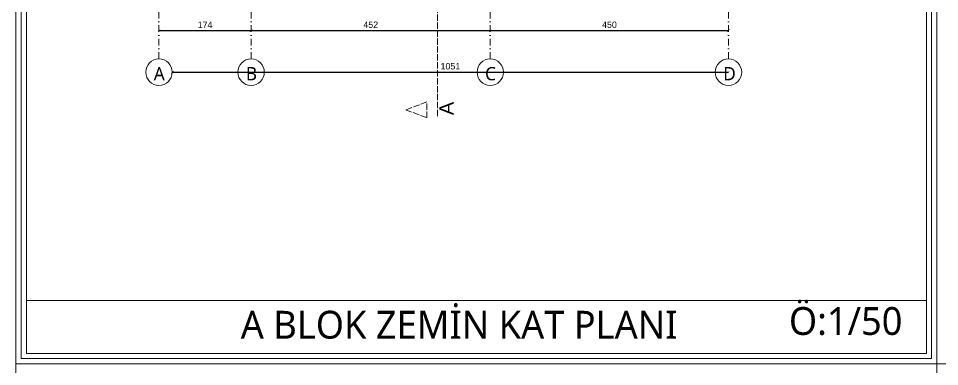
# Model space of a CAD drawing. Header units: millimetres. Extents: x 14753 to 45183, y 5640 to 19518.
# Drawn here: x 19722 to 21463, y 17563 to 18220 of the extents above; entities that cross this region are included whole.
import ezdxf

# ---------------------------------------------------------------- set-up
doc = ezdxf.new("R2010")
doc.units = ezdxf.units.MM
doc.linetypes.add('ACAD_ISO02W100', pattern=[15, 12, -3])
doc.linetypes.add('DASHDOT', pattern=[25.4, 12.7, -6.35, 0, -6.35])
for name, color, linetype, lineweight in [('A Antet', 35, 'Continuous', 18), ('CERCEVE', 66, 'Continuous', 0), ('Duvar', 1, 'Continuous', 50), ('k aks', 44, 'DASHDOT', 18), ('k dis olcu', 43, 'Continuous', 18), ('k pencere', 4, 'Continuous', 25), ('k tarama', 252, 'Continuous', 9), ('kesiklii çizgi', 244, 'ACAD_ISO02W100', 5), ('Kolon', 30, 'Continuous', 50)]:
    doc.layers.add(name, color=color, linetype=linetype, lineweight=lineweight)
doc.layers.add('Standart', color=7, linetype='Continuous')
doc.styles.add('MtXpl_Segoe_UI', font='segoeui.ttf')
doc.styles.get("Standard").update_dxf_attribs({"font": 'arial.ttf'})
doc.dimstyles.new('icölcü', dxfattribs={"dimtxt": 12, "dimasz": 5, "dimexe": 1.25, "dimexo": 0.625, "dimgap": 5, "dimtad": 1, "dimdec": 0, "dimtxsty": 'Standard', "dimblk": 'ARCHTICK', "dimcen": -10, "dimse1": 1, "dimse2": 1, "dimadec": 0, "dimazin": 0, "dimtfac": 1, "dimtdec": 0, "dimtix": 1, "dimtmove": 0, "dimatfit": 3, "dimldrblk": 'ARCHTICK', "dimfxl": 1, "dimarcsym": 0})
pattern_1 = [(45, (-7754.55, -1210.899), (-6.73519209, 6.73519209), []), (45, (-7747.815, -1210.899), (-6.73519209, 6.73519209), [4.7625, -2.38125])]

# ---------------------------------------------------------------- blocks, each defined once
blk = doc.blocks.new('AKS-KOLON')
at = {"layer": 'k tarama'}
h = blk.add_hatch(dxfattribs=at)
h.set_pattern_fill('ANSI33', color=256, scale=1.5)
h.set_pattern_definition(pattern_1)
h.paths.add_polyline_path([(376943.5, 4551394.2), (376918.5, 4551394.2), (376918.5, 4551205.2), (376943.5, 4551205.2)])
h.paths.add_polyline_path([(376516.5, 4551394.2), (376491.5, 4551394.2), (376491.5, 4551205.2), (376516.5, 4551205.2)])
h.paths.add_polyline_path([(376352.5, 4551394.2), (376317.5, 4551394.2), (376317.5, 4551334.2), (376352.5, 4551334.2)])
h.paths.add_polyline_path([(376377.5, 4550775.2), (376317.5, 4550775.2), (376317.5, 4550740.2), (376377.5, 4550740.2)])
h.paths.add_polyline_path([(376943.5, 4550800.2), (376908.5, 4550800.2), (376908.5, 4550740.2), (376943.5, 4550740.2)])
h.paths.add_polyline_path([(377393.5, 4550800.2), (377358.5, 4550800.2), (377358.5, 4550740.2), (377393.5, 4550740.2)])
h = blk.add_hatch(dxfattribs=at)
h.set_pattern_fill('ANSI33', color=256, scale=1.5)
h.set_pattern_definition(pattern_1)
h.paths.add_polyline_path([(377393.5, 4551394.2), (377333.5, 4551394.2), (377333.5, 4551359.2), (377393.5, 4551359.2)])
h = blk.add_hatch(dxfattribs=at)
h.set_pattern_fill('ANSI33', color=256, scale=1.5)
h.set_pattern_definition(pattern_1)
h.paths.add_polyline_path([(376948.5, 4550600.2), (376913.5, 4550600.2), (376913.5, 4550540.2), (376948.5, 4550540.2)])
h.paths.add_polyline_path([(377393.5, 4550600.2), (377358.5, 4550600.2), (377358.5, 4550540.2), (377393.5, 4550540.2)])
at = {"layer": 'Duvar'}
for points in [[(376516.5, 4551205.2), (376491.5, 4551205.2), (376491.5, 4551394.2), (376516.5, 4551394.2)], [(376918.5, 4551394.2), (376943.5, 4551394.2), (376943.5, 4551205.2)]]:
    blk.add_lwpolyline(points, dxfattribs=at)
at = {"layer": 'k aks'}
for p, q in [((376317.5, 4550391.8), (376317.5, 4551524.2)), ((376491.5, 4550391.8), (376491.5, 4551524.2)), ((376943.5, 4550391.8), (376943.5, 4551524.2)), ((377393.5, 4550391.8), (377393.5, 4551524.2)), ((376147.5, 4551394.2), (377609.5, 4551394.2)), ((376147.5, 4550740.2), (377609.5, 4550740.2)), ((376147.5, 4550540.2), (377609.5, 4550540.2))]:
    blk.add_line(p, q, dxfattribs=at)
at = {"layer": 'k aks', "linetype": 'Continuous'}
for centre in [(376317.5, 4551549.2), (376491.5, 4551549.2), (376943.5, 4551549.2), (377393.5, 4551549.2), (376122.5, 4551394.2), (377634.5, 4551394.2), (376122.5, 4550740.2), (377634.5, 4550740.2), (376122.5, 4550540.2), (377634.5, 4550540.2), (376317.5, 4550366.8), (376491.5, 4550366.8), (376943.5, 4550366.8), (377393.5, 4550366.8)]:
    blk.add_circle(centre, 25, dxfattribs=at)
at = {"layer": 'Kolon'}
for points in [[(376317.5, 4551334.2), (376352.5, 4551334.2), (376352.5, 4551394.2), (376317.5, 4551394.2), (376317.5, 4551334.2)], [(376943.5, 4550740.2), (376943.5, 4550800.2), (376908.5, 4550800.2), (376908.5, 4550740.2), (376943.5, 4550740.2)], [(377358.5, 4550740.2), (377393.5, 4550740.2), (377393.5, 4550800.2), (377358.5, 4550800.2), (377358.5, 4550740.2)], [(376317.5, 4550775.2), (376317.5, 4550740.2), (376377.5, 4550740.2), (376377.5, 4550775.2), (376317.5, 4550775.2)], [(376913.5, 4550540.2), (376948.5, 4550540.2), (376948.5, 4550600.2), (376913.5, 4550600.2), (376913.5, 4550540.2)], [(377358.5, 4550540.2), (377393.5, 4550540.2), (377393.5, 4550600.2), (377358.5, 4550600.2), (377358.5, 4550540.2)]]:
    blk.add_lwpolyline(points, dxfattribs=at)
for points in [[(376491.5, 4551394.2), (376516.5, 4551394.2), (376516.5, 4551205.2), (376491.5, 4551205.2)], [(376918.5, 4551394.2), (376943.5, 4551394.2), (376943.5, 4551205.2), (376918.5, 4551205.2)], [(377333.5, 4551359.2), (377393.5, 4551359.2), (377393.5, 4551394.2), (377333.5, 4551394.2)]]:
    blk.add_lwpolyline(points, close=True, dxfattribs=at)
at = {"layer": 'k aks', "style": 'MtXpl_Segoe_UI'}
for s, p in [('A', (376307.6, 4551539.6)), ('B', (376481.6, 4551539.6)), ('C', (376933.6, 4551539.6)), ('D', (377383.6, 4551539.6)), ('1', (376115.9, 4551382.5)), ('1', (377624.6, 4551382.5)), ('2', (376115.9, 4550728.5)), ('2', (377622, 4550728.5)), ('3', (376115.9, 4550528.5)), ('3', (377622.5, 4550528.5)), ('A', (376307.6, 4550351.5)), ('B', (376481.6, 4550351.5)), ('C', (376933.6, 4550351.5)), ('D', (377383.6, 4550351.5))]:
    blk.add_text(s, height=25, dxfattribs=at).set_placement(p)
blk = doc.blocks.new('KESİT')
at = {"layer": 'kesiklii çizgi', "color": 3}
for p, q in [((381060, 4552610), (381060, 4551290)), ((381040, 4552600), (381000, 4552585)), ((381000, 4552585), (381040, 4552570)), ((380303.5, 4551890), (380288.5, 4551850)), ((380318.5, 4551850), (380303.5, 4551890)), ((381895, 4551890), (381880, 4551850)), ((381910, 4551850), (381895, 4551890)), ((380281.1, 4551829.5), (381920, 4551829.5)), ((381040, 4551320), (381000, 4551305)), ((381000, 4551305), (381040, 4551290))]:
    blk.add_line(p, q, dxfattribs=at)
for points in [[(381040, 4552570), (381040, 4552600)], [(380288.5, 4551850), (380318.5, 4551850)], [(381880, 4551850), (381910, 4551850)], [(381040, 4551290), (381040, 4551320)]]:
    blk.add_lwpolyline(points, dxfattribs=at)
for p in [(381090.5, 4552575), (381090.5, 4551295)]:
    blk.add_text('A', height=27, rotation=90, dxfattribs=at).set_placement(p)
for p in [(380293.5, 4551799.5), (381885, 4551799.5)]:
    blk.add_text('B', height=27, dxfattribs=at).set_placement(p)
blk = doc.blocks.new('_ArchTick')
at = {"color": 0, "linetype": 'ByBlock', "const_width": 0.15}
blk.add_lwpolyline([(-0.5, -0.5), (0.5, 0.5)], dxfattribs=at)
blk = doc.blocks.new('*D397')
at = {"layer": 'Defpoints', "color": 0, "transparency": 16777216}
for p in [(20013.1, 18118.6), (21064.1, 18118.6), (21064.1, 18118.6)]:
    blk.add_point(p, dxfattribs=at)
at = {"layer": 'k dis olcu', "color": 0, "lineweight": -2, "transparency": 16777216}
blk.add_line((20013.1, 18118.6), (21064.1, 18118.6), dxfattribs=at)
at = {"layer": 'k dis olcu', "color": 0, "lineweight": -2, "transparency": 16777216, "xscale": 5, "yscale": 5, "zscale": 5, "rotation": 180}
blk.add_blockref('_ArchTick', (20013.1, 18118.6), dxfattribs=at)
at = {"layer": 'k dis olcu', "color": 0, "lineweight": -2, "transparency": 16777216, "xscale": 5, "yscale": 5, "zscale": 5}
blk.add_blockref('_ArchTick', (21064.1, 18118.6), dxfattribs=at)
at = {"layer": 'k dis olcu', "color": 0, "transparency": 16777216, "insert": (20538.6, 18129.7), "char_height": 12, "attachment_point": 5}
blk.add_mtext('1051', dxfattribs=at)
blk = doc.blocks.new('*D398')
at = {"layer": 'Defpoints', "color": 0, "transparency": 16777216}
for p in [(20614.1, 18197), (20614.1, 18197), (21064.1, 18197)]:
    blk.add_point(p, dxfattribs=at)
at = {"layer": 'k dis olcu', "color": 0, "lineweight": -2, "transparency": 16777216}
blk.add_line((21064.1, 18197), (20614.1, 18197), dxfattribs=at)
at = {"layer": 'k dis olcu', "color": 0, "lineweight": -2, "transparency": 16777216, "xscale": 5, "yscale": 5, "zscale": 5, "rotation": 180}
blk.add_blockref('_ArchTick', (20614.1, 18197), dxfattribs=at)
at = {"layer": 'k dis olcu', "color": 0, "lineweight": -2, "transparency": 16777216, "xscale": 5, "yscale": 5, "zscale": 5}
blk.add_blockref('_ArchTick', (21064.1, 18197), dxfattribs=at)
at = {"layer": 'k dis olcu', "color": 0, "transparency": 16777216, "insert": (20839.1, 18208.2), "char_height": 12, "attachment_point": 5}
blk.add_mtext('450', dxfattribs=at)
blk = doc.blocks.new('*D399')
at = {"layer": 'Defpoints', "color": 0, "transparency": 16777216}
for p in [(20162.1, 18197), (20162.1, 18197), (20614.1, 18197)]:
    blk.add_point(p, dxfattribs=at)
at = {"layer": 'k dis olcu', "color": 0, "lineweight": -2, "transparency": 16777216}
blk.add_line((20614.1, 18197), (20162.1, 18197), dxfattribs=at)
at = {"layer": 'k dis olcu', "color": 0, "lineweight": -2, "transparency": 16777216, "xscale": 5, "yscale": 5, "zscale": 5, "rotation": 180}
blk.add_blockref('_ArchTick', (20162.1, 18197), dxfattribs=at)
at = {"layer": 'k dis olcu', "color": 0, "lineweight": -2, "transparency": 16777216, "xscale": 5, "yscale": 5, "zscale": 5}
blk.add_blockref('_ArchTick', (20614.1, 18197), dxfattribs=at)
at = {"layer": 'k dis olcu', "color": 0, "transparency": 16777216, "insert": (20388.1, 18208.2), "char_height": 12, "attachment_point": 5}
blk.add_mtext('452', dxfattribs=at)
blk = doc.blocks.new('*D400')
at = {"layer": 'Defpoints', "color": 0, "transparency": 16777216}
for p in [(19988.1, 18197), (19988.1, 18197), (20162.1, 18197)]:
    blk.add_point(p, dxfattribs=at)
at = {"layer": 'k dis olcu', "color": 0, "lineweight": -2, "transparency": 16777216}
blk.add_line((20162.1, 18197), (19988.1, 18197), dxfattribs=at)
at = {"layer": 'k dis olcu', "color": 0, "lineweight": -2, "transparency": 16777216, "xscale": 5, "yscale": 5, "zscale": 5, "rotation": 180}
blk.add_blockref('_ArchTick', (19988.1, 18197), dxfattribs=at)
at = {"layer": 'k dis olcu', "color": 0, "lineweight": -2, "transparency": 16777216, "xscale": 5, "yscale": 5, "zscale": 5}
blk.add_blockref('_ArchTick', (20162.1, 18197), dxfattribs=at)
at = {"layer": 'k dis olcu', "color": 0, "transparency": 16777216, "insert": (20075.1, 18208.1), "char_height": 12, "attachment_point": 5}
blk.add_mtext('174', dxfattribs=at)

msp = doc.modelspace()

# ---------------------------------------------------------------- linework, layer by layer
at = {"layer": 'CERCEVE'}
msp.add_line((19737.4, 17687.6), (21437.9, 17687.6), dxfattribs=at)
for points in [[(19717.4, 17567.6), (21457.9, 17567.6), (21457.9, 19512.6), (19717.4, 19512.6)], [(21457.9, 17567.6), (23198.4, 17567.6), (23198.4, 19512.6), (21457.9, 19512.6)], [(19727.4, 17577.6), (21447.9, 17577.6), (21447.9, 19502.6), (19727.4, 19502.6)], [(19737.4, 17587.6), (21437.9, 17587.6), (21437.9, 19492.6), (19737.4, 19492.6)], [(19717.4, 15622.6), (21457.9, 15622.6), (21457.9, 17567.6), (19717.4, 17567.6)], [(21457.9, 15622.6), (23198.4, 15622.6), (23198.4, 17567.6), (21457.9, 17567.6)]]:
    msp.add_lwpolyline(points, close=True, dxfattribs=at)

# ---------------------------------------------------------------- block references
at = {"layer": 'k pencere'}
msp.add_blockref('AKS-KOLON', (-356329.5, -4532248.2), dxfattribs=at)
at = {"layer": 'Standart'}
msp.add_blockref('KESİT', (-360545.9, -4533257.5), dxfattribs=at)

# ---------------------------------------------------------------- texts
at = {"layer": 'A Antet', "color": 53, "char_height": 52.5, "attachment_point": 1}
for s, width, gutter_width, insert in [('{\\fSegoe UI|b0|i0|c162|p34;Ö:1/50}', 247.734, 9.38, (21178.2, 17674.9, -574.2)), ('{\\fSegoe UI|b0|i0|c162|p34;A BLOK ZEMİN KAT PLANI}', 1034.775, 12.5, (20142.5, 17667.9, -574.2))]:
    msp.add_mtext_dynamic_manual_height_columns(s, width=width, gutter_width=gutter_width, heights=[0], dxfattribs=dict(at, insert=insert))

# ---------------------------------------------------------------- dimensions: what is measured, and where the dimension line sits
at = {"layer": 'k dis olcu'}
for base, p1, p2, picture, middle in [((19988.1, 18197), (20162.1, 18197), (19988.1, 18197), '*D400', (20075.1, 18208.1)), ((20162.1, 18197), (20614.1, 18197), (20162.1, 18197), '*D399', (20388.1, 18208.2)), ((20614.1, 18197), (21064.1, 18197), (20614.1, 18197), '*D398', (20839.1, 18208.2)), ((21064.1, 18118.6), (20013.1, 18118.6), (21064.1, 18118.6), '*D397', (20538.6, 18129.7))]:
    dim = msp.add_linear_dim(base=base, p1=p1, p2=p2, dimstyle='icölcü', dxfattribs=at)
    dim.commit()
    dim.dimension.update_dxf_attribs({"geometry": picture, "text_midpoint": middle})

doc.saveas('drawing.dxf')
